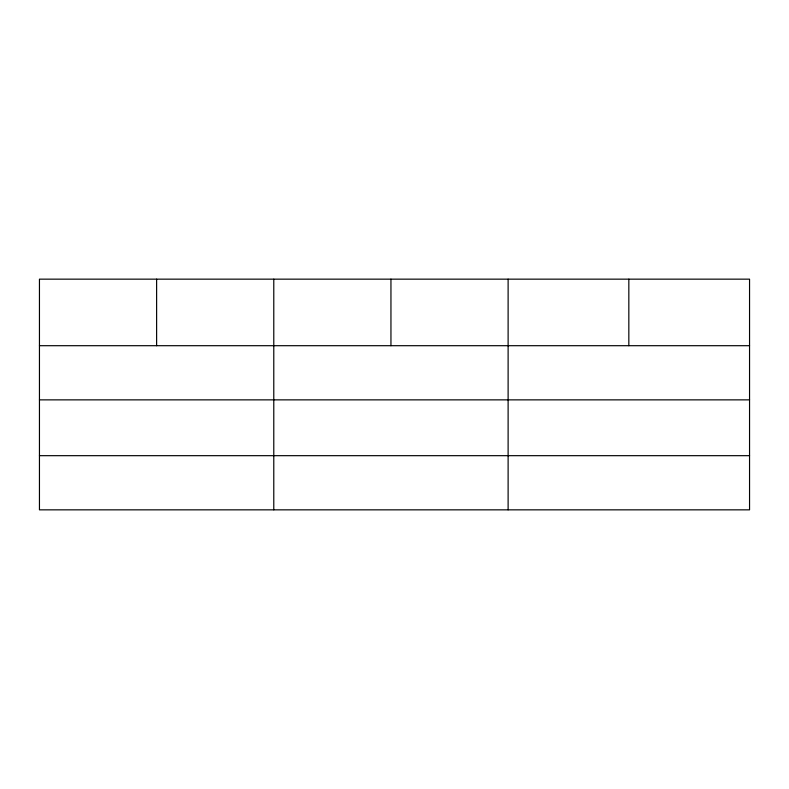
<?xml version="1.0" encoding="UTF-8"?>
<svg xmlns="http://www.w3.org/2000/svg" width="789" height="789" viewBox="0 0 789 789"><rect width="100%" height="100%" fill="white"/><g stroke="black" fill="none" stroke-linecap="round" stroke-linejoin="round"><path stroke-width="1.18" d="M749.55 399.865L749.55 279.158L39.45 279.158L39.45 509.842L749.55 509.842L749.55 399.865L39.45 399.865M39.45 345.7L749.55 345.7M39.45 455.677L749.55 455.677M628.833 279.158L628.833 345.7M508.116 279.158L508.116 509.842M390.949 279.158L390.949 345.7M273.783 279.158L273.783 509.842M156.617 279.158L156.617 345.7"/></g></svg>
